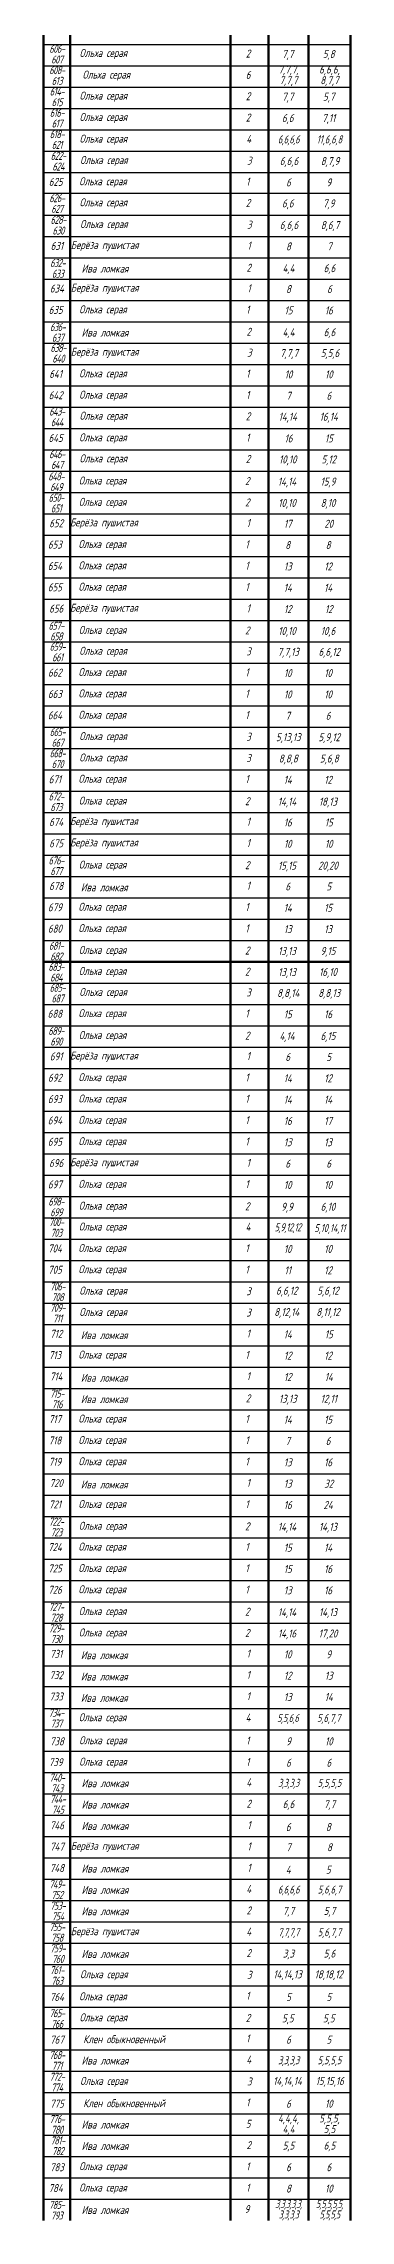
# Model space of a CAD drawing. Header units: metres. Extents: x 23128 to 34628, y -678634 to 13070.
# Drawn here: x 23128 to 34628, y -313878 to -232256 of the extents above; entities that cross this region are included whole.
import ezdxf

# ---------------------------------------------------------------- set-up
doc = ezdxf.new("R2010")
doc.units = ezdxf.units.M
for name, color, linetype, lineweight in [('Лиственные', 160, 'Continuous', 30), ('ТАБЛИЦА 50', 51, 'Continuous', 50), ('текст 300', 7, 'Continuous', 30)]:
    doc.layers.add(name, color=color, linetype=linetype, lineweight=lineweight)
doc.layers.add('ТАБЛИЦА', color=18, linetype='Continuous', true_color=0x000000)
doc.styles.add('NF_VGP_3.0', font='cs_gost2304.shx', dxfattribs={"oblique": 15, "height": 300})

msp = doc.modelspace()

# ---------------------------------------------------------------- linework, layer by layer
at = {"layer": 'ТАБЛИЦА', "color": 0, "transparency": 33554687}
for points in [[(23128, -232293), (34628, -232293)], [(23128, -233093), (34628, -233093)], [(23128, -233893), (34628, -233893)], [(23128, -234693), (34628, -234693)], [(23128, -235493), (34628, -235493)], [(23128, -236293), (34628, -236293)], [(23128, -237093), (34628, -237093)], [(23128, -237862), (34628, -237862)], [(23128, -238693), (34628, -238693)], [(23128, -239493), (34628, -239493)], [(23128, -240293), (34628, -240293)], [(23128, -241093), (34628, -241093)], [(23128, -241893), (34628, -241893)], [(23128, -242693), (34628, -242693)], [(23128, -243493), (34628, -243493)], [(23128, -244293), (34628, -244293)], [(23128, -245093), (34628, -245093)], [(23128, -245893), (34628, -245893)], [(23128, -246693), (34628, -246693)], [(23128, -247493), (34628, -247493)], [(23128, -248293), (34628, -248293)], [(23128, -249093), (34628, -249093)], [(23128, -249893), (34628, -249893)], [(23128, -250693), (34628, -250693)], [(23128, -251493), (34628, -251493)], [(23128, -252293), (34628, -252293)], [(23128, -253093), (34628, -253093)], [(23128, -253893), (34628, -253893)], [(23128, -254693), (34628, -254693)], [(23128, -255493), (34628, -255493)], [(23128, -256293), (34628, -256293)], [(23128, -257093), (34628, -257093)], [(23128, -257893), (34628, -257893)], [(23128, -258693), (34628, -258693)], [(23128, -259493), (34628, -259493)], [(23128, -260293), (34628, -260293)], [(23128, -261093), (34628, -261093)], [(23128, -261893), (34628, -261893)], [(23128, -262693), (34628, -262693)], [(23128, -263493), (34628, -263493)], [(23128, -264293), (34628, -264293)], [(23128, -265093), (34628, -265093)], [(23128, -265893), (34628, -265893)], [(23128, -266683), (34628, -266683)], [(23128, -267483), (34628, -267483)], [(23128, -268283), (34628, -268283)], [(23128, -269083), (34628, -269083)], [(23128, -269883), (34628, -269883)], [(23128, -270683), (34628, -270683)], [(23128, -271483), (34628, -271483)], [(23128, -272283), (34628, -272283)], [(23128, -273083), (34628, -273083)], [(23128, -273883), (34628, -273883)], [(23128, -274683), (34628, -274683)], [(23128, -275483), (34628, -275483)], [(23128, -276283), (34628, -276283)], [(23128, -277083), (34628, -277083)], [(23128, -277883), (34628, -277883)], [(23128, -278683), (34628, -278683)], [(23128, -279483), (34628, -279483)], [(23128, -280283), (34628, -280283)], [(23128, -281083), (34628, -281083)], [(23128, -281883), (34628, -281883)], [(23128, -282683), (34628, -282683)], [(23128, -283483), (34628, -283483)], [(23128, -284283), (34628, -284283)], [(23128, -285083), (34628, -285083)], [(23128, -285883), (34628, -285883)], [(23128, -286683), (34628, -286683)], [(23128, -287483), (34628, -287483)], [(23128, -288283), (34628, -288283)], [(23128, -289083), (34628, -289083)], [(23128, -289883), (34628, -289883)], [(23128, -290683), (34628, -290683)], [(23128, -291483), (34628, -291483)], [(23128, -292283), (34628, -292283)], [(23128, -293083), (34628, -293083)], [(23128, -293852), (34628, -293852)], [(23128, -294683), (34628, -294683)], [(23128, -295483), (34628, -295483)], [(23128, -296283), (34628, -296283)], [(23128, -297083), (34628, -297083)], [(23128, -297883), (34628, -297883)], [(23128, -298683), (34628, -298683)], [(23128, -299483), (34628, -299483)], [(23128, -300283), (34628, -300283)], [(23128, -301083), (34628, -301083)], [(23128, -301883), (34628, -301883)], [(23128, -302683), (34628, -302683)], [(23128, -303483), (34628, -303483)], [(23128, -304283), (34628, -304283)], [(23128, -305083), (34628, -305083)], [(23128, -305883), (34628, -305883)], [(23128, -306683), (34628, -306683)], [(23128, -307483), (34628, -307483)], [(23128, -308283), (34628, -308283)], [(23128, -309083), (34628, -309083)], [(23128, -309883), (34628, -309883)], [(23128, -310683), (34628, -310683)], [(23128, -311483), (34628, -311483)], [(31556, -311483), (31556, -311452)], [(33056, -311483), (33056, -311452)], [(23128, -312283), (34628, -312283)], [(23128, -313083), (34628, -313083)]]:
    msp.add_lwpolyline(points, dxfattribs=at)
at = {"layer": 'ТАБЛИЦА', "color": 7, "transparency": 33554687}
msp.add_lwpolyline([(24128, -311483), (24128, -311452)], dxfattribs=at)
at = {"layer": 'ТАБЛИЦА 50', "color": 7, "transparency": 33554687}
for points in [[(23128, -266683), (23128, -210693)], [(24128, -266683), (24128, -210693)], [(30128, -266684), (30128, -210693)], [(30128, -266684), (30128, -210693)], [(31556, -266684), (31556, -210693)], [(31556, -266684), (31556, -210693)], [(33056, -266685), (33056, -210693)], [(33056, -266685), (33056, -210693)], [(34628, -266685), (34628, -210693)], [(23128, -266683), (34628, -266683)], [(23128, -313883), (23128, -266683)], [(24128, -313883), (24128, -266683)], [(30128, -313883), (30128, -266683)], [(30128, -313883), (30128, -266683)], [(31556, -313883), (31556, -266683)], [(31556, -313883), (31556, -266683)], [(33056, -313883), (33056, -266683)], [(33056, -313883), (33056, -266683)], [(34628, -313883), (34628, -266683)]]:
    msp.add_lwpolyline(points, dxfattribs=at)

# ---------------------------------------------------------------- texts
at = {"layer": 'Лиственные', "lineweight": 30, "transparency": 33554687, "char_height": 300, "attachment_point": 5, "style": 'NF_VGP_3.0'}
for s, insert, width in [('Ольха серая', (25369, -232650), 6349.98), ('Ольха серая', (25479, -233462), 6349.98), ('Ольха серая', (25369, -234250), 6349.98), ('Ольха серая', (25369, -235050), 6349.98), ('Ольха серая', (25369, -235862), 6349.98), ('Ольха серая', (25389, -236664), 6349.98), ('Ольха серая', (25355, -237462), 6349.98), ('Ольха серая', (25369, -238250), 6349.98), ('Ольха серая', (25389, -239064), 6349.98), ('\\pxqj;Берёза пушистая', (26017, -239851), 3736), ('Ива ломкая', (25430, -240693), 6349.98), ('\\pxqj;Берёза пушистая', (26017, -241451), 3736), ('Ольха серая', (25355, -242262), 6349.98), ('Ива ломкая', (25430, -243093), 6349.98), ('\\pxqj;Берёза пушистая', (26017, -243851), 3736), ('Ольха серая', (25355, -244662), 6349.98), ('Ольха серая', (25355, -245462), 6349.98), ('Ольха серая', (25369, -246250), 6349.98), ('Ольха серая', (25355, -247062), 6349.98), ('Ольха серая', (25369, -247850), 6349.98), ('Ольха серая', (25341, -248681), 6349.98), ('Ольха серая', (25341, -249481), 6349.98), ('\\pxqj;Берёза пушистая', (25989, -250251), 3736), ('Ольха серая', (25326, -251062), 6349.98), ('Ольха серая', (25326, -251862), 6349.98), ('Ольха серая', (25326, -252662), 6349.98), ('\\pxqj;Берёза пушистая', (25989, -253451), 3736), ('Ольха серая', (25341, -254281), 6349.98), ('Ольха серая', (25361, -255064), 6349.98), ('Ольха серая', (25326, -255862), 6349.98), ('Ольха серая', (25326, -256662), 6349.98), ('Ольха серая', (25326, -257462), 6349.98), ('Ольха серая', (25361, -258264), 6349.98), ('Ольха серая', (25361, -259064), 6349.98), ('Ольха серая', (25326, -259862), 6349.98), ('Ольха серая', (25341, -260681), 6349.98), ('\\pxqj;Берёза пушистая', (25989, -261451), 3736), ('\\pxqj;Берёза пушистая', (25989, -262251), 3736), ('Ольха серая', (25341, -263081), 6349.98), ('Ива ломкая', (25402, -263893), 6349.98), ('Ольха серая', (25326, -264662), 6349.98), ('Ольха серая', (25326, -265462), 6349.98), ('Ольха серая', (25341, -266281), 6349.98), ('Ольха серая', (25341, -267071), 6349.98), ('Ольха серая', (25361, -267855), 6349.98), ('Ольха серая', (25326, -268652), 6349.98), ('Ольха серая', (25341, -269471), 6349.98), ('\\pxqj;Берёза пушистая', (25989, -270241), 3736), ('Ольха серая', (25326, -271052), 6349.98), ('Ольха серая', (25326, -271852), 6349.98), ('Ольха серая', (25326, -272652), 6349.98), ('Ольха серая', (25326, -273452), 6349.98), ('\\pxqj;Берёза пушистая', (25989, -274241), 3736), ('Ольха серая', (25326, -275052), 6349.98), ('Ольха серая', (25341, -275871), 6349.98), ('Ольха серая', (25341, -276652), 6349.98), ('Ольха серая', (25326, -277452), 6349.98), ('Ольха серая', (25326, -278252), 6349.98), ('Ольха серая', (25361, -279055), 6349.98), ('Ольха серая', (25361, -279855), 6349.98), ('Ива ломкая', (25402, -280683), 6349.98), ('Ольха серая', (25326, -281452), 6349.98), ('Ива ломкая', (25402, -282283), 6349.98), ('Ива ломкая', (25402, -283083), 6349.98), ('Ольха серая', (25326, -283852), 6349.98), ('Ольха серая', (25326, -284652), 6349.98), ('Ольха серая', (25326, -285452), 6349.98), ('Ива ломкая', (25402, -286283), 6349.98), ('Ольха серая', (25326, -287052), 6349.98), ('Ольха серая', (25341, -287871), 6349.98), ('Ольха серая', (25326, -288652), 6349.98), ('Ольха серая', (25326, -289452), 6349.98), ('Ольха серая', (25326, -290252), 6349.98), ('Ольха серая', (25341, -291071), 6349.98), ('Ольха серая', (25341, -291871), 6349.98), ('Ива ломкая', (25402, -292683), 6349.98), ('Ива ломкая', (25402, -293483), 6349.98), ('Ива ломкая', (25402, -294283), 6349.98), ('Ольха серая', (25341, -295052), 6349.98), ('Ольха серая', (25355, -295914), 6349.98), ('Ольха серая', (25355, -296714), 6349.98), ('Ива ломкая', (25430, -297483), 6349.98), ('Ива ломкая', (25430, -298283), 6349.98), ('Ива ломкая', (25430, -299083), 6349.98), ('\\pxqj;Берёза пушистая', (26017, -299872), 3736), ('Ива ломкая', (25430, -300683), 6349.98), ('Ива ломкая', (25430, -301483), 6349.98), ('Ива ломкая', (25430, -302283), 6349.98), ('\\pxqj;Берёза пушистая', (26017, -303072), 3736), ('Ива ломкая', (25430, -303883), 6349.98), ('Ольха серая', (25389, -304686), 6349.98), ('Ольха серая', (25355, -305514), 6349.98), ('Ольха серая', (25369, -306302), 6349.98), ('Клен обыкновенный', (26147, -307082), 6000), ('Ольха серая', (25389, -308686), 6349.98), ('Ива ломкая', (25430, -307883), 6349.98), ('Клен обыкновенный', (26147, -309482), 6000), ('Ива ломкая', (25430, -310283), 6349.98), ('Ива ломкая', (25430, -311083), 6349.98), ('Ольха серая', (25355, -311883), 6349.98), ('Ольха серая', (25355, -312683), 6349.98), ('Ива ломкая', (25430, -313483), 6349.98)]:
    msp.add_mtext(s, dxfattribs=dict(at, insert=insert, width=width))
at = {"layer": 'Лиственные', "color": 5, "char_height": 300, "attachment_point": 1, "style": 'NF_VGP_3.0'}
for s, insert, width in [('2', (30706, -232482), 243.91), ('6', (30706, -233282), 254.5), ('2', (30706, -234082), 243.91), ('2', (30706, -234882), 243.91), ('4', (30726, -235682), 239.07), ('3', (30753, -236497), 232.3), ('1', (30719, -237282), 156.16), ('2', (30706, -238082), 243.91), ('3', (30753, -238897), 232.3), ('1', (30766, -239682), 156.16), ('2', (30734, -240513), 243.91), ('1', (30766, -241282), 156.16), ('1', (30719, -242082), 156.16), ('2', (30734, -242913), 243.91), ('3', (30753, -243697), 232.3), ('1', (30719, -244482), 156.16), ('1', (30719, -245282), 156.16), ('2', (30706, -246082), 243.91), ('1', (30719, -246882), 156.16), ('2', (30706, -247682), 243.91), ('2', (30678, -248513), 243.91), ('2', (30678, -249313), 243.91), ('1', (30738, -250082), 156.16), ('1', (30690, -250882), 156.16), ('1', (30690, -251682), 156.16), ('1', (30690, -252482), 156.16), ('1', (30738, -253282), 156.16), ('2', (30678, -254113), 243.91), ('3', (30725, -254897), 232.3), ('1', (30690, -255682), 156.16), ('1', (30690, -256482), 156.16), ('1', (30690, -257282), 156.16), ('3', (30725, -258097), 232.3), ('3', (30725, -258897), 232.3), ('1', (30690, -259682), 156.16), ('2', (30678, -260513), 243.91), ('1', (30738, -261282), 156.16), ('1', (30738, -262082), 156.16), ('2', (30678, -262913), 243.91), ('1', (30738, -263682), 156.16), ('1', (30690, -264482), 156.16), ('1', (30690, -265282), 156.16), ('2', (30678, -266113), 243.91), ('2', (30678, -266903), 243.91), ('3', (30725, -267687), 232.3), ('1', (30690, -268472), 156.16), ('2', (30678, -269303), 243.91), ('1', (30738, -270072), 156.16), ('1', (30690, -270872), 156.16), ('1', (30690, -271672), 156.16), ('1', (30690, -272472), 156.16), ('1', (30690, -273272), 156.16), ('1', (30738, -274072), 156.16), ('1', (30690, -274872), 156.16), ('2', (30678, -275703), 243.91), ('4', (30698, -276472), 239.07), ('1', (30690, -277272), 156.16), ('1', (30690, -278072), 156.16), ('3', (30725, -278887), 232.3), ('3', (30725, -279687), 232.3), ('1', (30738, -280472), 156.16), ('1', (30690, -281272), 156.16), ('1', (30738, -282072), 156.16), ('2', (30706, -282903), 243.91), ('1', (30690, -283672), 156.16), ('1', (30690, -284472), 156.16), ('1', (30690, -285272), 156.16), ('1', (30738, -286072), 156.16), ('1', (30690, -286872), 156.16), ('2', (30678, -287703), 243.91), ('1', (30690, -288472), 156.16), ('1', (30690, -289272), 156.16), ('1', (30690, -290072), 156.16), ('2', (30678, -290903), 243.91), ('2', (30678, -291703), 243.91), ('1', (30738, -292472), 156.16), ('1', (30738, -293272), 156.16), ('1', (30738, -294072), 156.16), ('4', (30698, -294872), 239.07), ('1', (30719, -295734), 156.16), ('1', (30719, -296534), 156.16), ('4', (30726, -297303), 239.07), ('2', (30734, -298103), 243.91), ('1', (30766, -298903), 156.16), ('1', (30766, -299703), 156.16), ('1', (30766, -300503), 156.16), ('4', (30726, -301303), 239.07), ('2', (30734, -302103), 243.91), ('4', (30726, -302903), 239.07), ('2', (30734, -303703), 243.91), ('3', (30753, -304518), 232.3), ('1', (30719, -305303), 156.16), ('2', (30706, -306134), 243.91), ('4', (30726, -307703), 239.07), ('1', (30719, -306903), 156.16), ('3', (30753, -308518), 232.3), ('1', (30719, -309303), 156.16), ('5', (30706, -310103), 232.3), ('2', (30734, -310903), 243.91), ('1', (30719, -311703), 156.16), ('1', (30719, -312503), 156.16), ('9', (30659, -313303), 254.5)]:
    msp.add_mtext(s, dxfattribs=dict(at, insert=insert, width=width))
at = {"layer": 'текст 300', "color": 7, "transparency": 33554687, "char_height": 300, "attachment_point": 5, "line_spacing_factor": 0.8, "style": 'NF_VGP_3.0'}
for s, insert, width in [('{\\W0.9;\\T0.9;\\C256;606-\\P607}', (23628, -232655), 904.92), ('{\\W0.9;\\T0.9;\\C256;608-\\P613}', (23628, -233455), 904.92), ('{\\W0.9;\\T0.9;\\C256;614-\\P615}', (23628, -234255), 904.92), ('{\\W0.9;\\T0.9;\\C256;616-\\P617}', (23628, -235055), 904.92), ('{\\W0.9;\\T0.9;\\C256;618-\\P621}', (23628, -235855), 904.92), ('{\\W0.9;\\T0.9;\\C256;622-\\P624}', (23676, -236669), 904.92), ('{\\W0.9;\\T0.9;\\C256;626-\\P627}', (23628, -238255), 904.92), ('{\\W0.9;\\T0.9;\\C256;628-\\P630}', (23676, -239069), 904.92), ('{\\W0.9;\\T0.9;\\C256;632-\\P633}', (23656, -240686), 904.92), ('{\\W0.9;\\T0.9;\\C256;636-\\P637}', (23656, -243086), 904.92), ('{\\W0.9;\\T0.9;\\C256;638-\\P640}', (23676, -243869), 904.92), ('{\\W0.9;\\T0.9;\\C256;643-\\P644}', (23628, -246255), 904.92), ('{\\W0.9;\\T0.9;\\C256;646-\\P647}', (23628, -247855), 904.92), ('{\\W0.9;\\T0.9;\\C256;648-\\P649}', (23600, -248686), 904.92), ('{\\W0.9;\\T0.9;\\C256;650-\\P651}', (23600, -249486), 904.92), ('{\\W0.9;\\T0.9;\\C256;657-\\P658}', (23600, -254286), 904.92), ('{\\W0.9;\\T0.9;\\C256;659-\\P661}', (23648, -255069), 904.92), ('{\\W0.9;\\T0.9;\\C256;665-\\P667}', (23648, -258269), 904.92), ('{\\W0.9;\\T0.9;\\C256;668-\\P670}', (23648, -259069), 904.92), ('{\\W0.9;\\T0.9;\\C256;672-\\P673}', (23600, -260686), 904.92), ('{\\W0.9;\\T0.9;\\C256;676-\\P677}', (23600, -263086), 904.92), ('{\\W0.9;\\T0.9;\\C256;681-\\P682}', (23600, -266286), 904.92), ('{\\W0.9;\\T0.9;\\C256;683-\\P684}', (23600, -267076), 904.92), ('{\\W0.9;\\T0.9;\\C256;685-\\P687}', (23648, -267860), 904.92), ('{\\W0.9;\\T0.9;\\C256;689-\\P690}', (23600, -269476), 904.92), ('{\\W0.9;\\T0.9;\\C256;698-\\P699}', (23600, -275876), 904.92), ('{\\W0.9;\\T0.9;\\C256;700-\\P703}', (23600, -276645), 904.92), ('{\\W0.9;\\T0.9;\\C256;706-\\P708}', (23648, -279060), 904.92), ('{\\W0.9;\\T0.9;\\C256;709-\\P711}', (23648, -279860), 904.92), ('{\\W0.9;\\T0.9;\\C256;715-\\P716}', (23628, -283076), 904.92), ('{\\W0.9;\\T0.9;\\C256;722-\\P723}', (23600, -287876), 904.92), ('{\\W0.9;\\T0.9;\\C256;727-\\P728}', (23600, -291076), 904.92), ('{\\W0.9;\\T0.9;\\C256;729-\\P730}', (23600, -291876), 904.92), ('{\\W0.9;\\T0.9;\\C256;734-\\P737}', (23600, -295045), 904.92), ('{\\W0.9;\\T0.9;\\C256;740-\\P743}', (23628, -297476), 904.92), ('{\\W0.9;\\T0.9;\\C256;744-\\P745}', (23656, -298276), 904.92), ('{\\W0.9;\\T0.9;\\C256;749-\\P752}', (23628, -301476), 904.92), ('{\\W0.9;\\T0.9;\\C256;753-\\P754}', (23656, -302276), 904.92), ('{\\W0.9;\\T0.9;\\C256;755-\\P758}', (23628, -303076), 904.92), ('{\\W0.9;\\T0.9;\\C256;759-\\P760}', (23656, -303876), 904.92), ('{\\W0.9;\\T0.9;\\C256;761-\\P763}', (23628, -304691), 1000), ('{\\W0.9;\\T0.9;\\C256;765-\\P766}', (23628, -306307), 904.92), ('{\\W0.9;\\T0.9;\\C256;768-\\P771}', (23628, -307876), 904.92), ('{\\W0.9;\\T0.9;\\C256;772-\\P774}', (23628, -308691), 1000), ('{\\W0.9;\\T0.9;\\C256;776-\\P780}', (23628, -310276), 904.92), ('{\\W0.9;\\T0.9;\\C256;781-\\P782}', (23656, -311076), 904.92), ('{\\W0.9;\\T0.9;\\C256;785-\\P793}', (23618, -313492), 980.53)]:
    msp.add_mtext(s, dxfattribs=dict(at, insert=insert, width=width))
at = {"layer": 'текст 300', "transparency": 33554687, "char_height": 300, "attachment_point": 5, "style": 'NF_VGP_3.0'}
for s, insert, width in [('7,7', (32278, -232684), 1500), ('5,8', (33814, -232684), 1572.46), ('7,7', (32278, -234284), 1500), ('5,7', (33814, -234284), 1572.46), ('6,6', (32278, -235084), 1500), ('7,11', (33814, -235084), 1572.46), ('{\\W0.9;\\T0.9;6,6,6,6}', (32306, -235884), 1500), ('{\\W0.9;11,6,6,8}', (33842, -235884), 1572.46), ('6,6,6', (32325, -236699), 1500), ('8,7,9', (33861, -236699), 1572.46), ('6', (32306, -237462), 1500), ('9', (33818, -237462), 1620), ('6,6', (32278, -238284), 1500), ('7,9', (33814, -238284), 1572.46), ('6,6,6', (32325, -239099), 1500), ('8,6,7', (33861, -239099), 1572.46), ('8', (32306, -239862), 1500), ('7', (33842, -239862), 1572.46), ('4,4', (32306, -240715), 1500), ('6,6', (33842, -240715), 1572.46), ('8', (32306, -241462), 1500), ('6', (33842, -241462), 1572.46), ('15', (32306, -242262), 1500), ('16', (33818, -242262), 1620), ('4,4', (32306, -243115), 1500), ('6,6', (33842, -243115), 1572.46), ('7,7,7', (32325, -243899), 1500), ('5,5,6', (33861, -243899), 1572.46), ('10', (32306, -244662), 1500), ('10', (33818, -244662), 1620), ('7', (32306, -245462), 1500), ('6', (33818, -245462), 1620), ('14,14', (32278, -246284), 1500), ('16,14', (33814, -246284), 1572.46), ('16', (32306, -247062), 1500), ('15', (33818, -247062), 1620), ('10,10', (32278, -247884), 1500), ('5,12', (33814, -247884), 1572.46), ('14,14', (32250, -248715), 1500), ('15,9', (33786, -248715), 1572.46), ('10,10', (32250, -249515), 1500), ('8,10', (33786, -249515), 1572.46), ('17', (32278, -250262), 1500), ('20', (33814, -250262), 1572.46), ('8', (32278, -251062), 1500), ('8', (33790, -251062), 1620), ('13', (32278, -251862), 1500), ('12', (33790, -251862), 1620), ('14', (32278, -252662), 1500), ('14', (33790, -252662), 1620), ('12', (32278, -253462), 1500), ('12', (33814, -253462), 1572.46), ('10,10', (32250, -254315), 1500), ('10,6', (33786, -254315), 1572.46), ('7,7,13', (32297, -255099), 1500), ('6,6,12', (33833, -255099), 1572.46), ('10', (32278, -255862), 1500), ('10', (33790, -255862), 1620), ('10', (32278, -256662), 1500), ('10', (33790, -256662), 1620), ('7', (32278, -257462), 1500), ('6', (33790, -257462), 1620), ('5,13,13', (32297, -258299), 1500), ('5,9,12', (33833, -258299), 1572.46), ('8,8,8', (32297, -259099), 1500), ('5,6,8', (33833, -259099), 1572.46), ('14', (32278, -259862), 1500), ('12', (33790, -259862), 1620), ('14,14', (32250, -260715), 1500), ('18,13', (33786, -260715), 1572.46), ('16', (32278, -261462), 1500), ('15', (33814, -261462), 1572.46), ('10', (32278, -262262), 1500), ('10', (33814, -262262), 1572.46), ('15,15', (32250, -263115), 1500), ('20,20', (33786, -263115), 1572.46), ('6', (32278, -263862), 1500), ('5', (33814, -263862), 1572.46), ('14', (32278, -264662), 1500), ('15', (33790, -264662), 1620), ('13', (32278, -265462), 1500), ('13', (33790, -265462), 1620), ('13,13', (32250, -266315), 1500), ('9,15', (33786, -266315), 1572.46), ('8,8,14', (32297, -267889), 1500), ('13,13', (32250, -267105), 1500), ('8,8,13', (33833, -267889), 1572.46), ('16,10', (33786, -267105), 1572.46), ('15', (32278, -268652), 1500), ('16', (33790, -268652), 1620), ('4,14', (32250, -269505), 1500), ('6,15', (33786, -269505), 1572.46), ('6', (32278, -270252), 1500), ('5', (33814, -270252), 1572.46), ('14', (32278, -271052), 1500), ('12', (33790, -271052), 1620), ('14', (32278, -271852), 1500), ('14', (33790, -271852), 1620), ('16', (32278, -272652), 1500), ('17', (33790, -272652), 1620), ('13', (32278, -273452), 1500), ('13', (33790, -273452), 1620), ('6', (32278, -274252), 1500), ('6', (33814, -274252), 1572.46), ('10', (32278, -275052), 1500), ('10', (33790, -275052), 1620), ('9,9', (32250, -275905), 1500), ('6,10', (33786, -275905), 1572.46), ('{\\W0.9;\\T0.9;5,9,12,12}', (32278, -276674), 1500), ('{\\W0.9;5,10,14,11}', (33859, -276705), 1572.46), ('10', (32278, -277452), 1500), ('10', (33790, -277452), 1620), ('11', (32278, -278252), 1500), ('12', (33790, -278252), 1620), ('6,6,12', (32241, -279052), 1427.54), ('5,6,12', (33787, -279052), 1664.4), ('8,12,14', (32241, -279852), 1427.54), ('8,11,12', (33787, -279852), 1664.4), ('14', (32278, -280652), 1500), ('15', (33814, -280652), 1572.46), ('12', (32278, -281452), 1500), ('12', (33790, -281452), 1620), ('12', (32278, -282252), 1500), ('14', (33814, -282252), 1572.46), ('13,13', (32278, -283105), 1500), ('12,11', (33814, -283105), 1572.46), ('14', (32278, -283852), 1500), ('15', (33790, -283852), 1620), ('7', (32278, -284652), 1500), ('6', (33790, -284652), 1620), ('13', (32278, -285452), 1500), ('16', (33790, -285452), 1620), ('13', (32278, -286252), 1500), ('32', (33814, -286252), 1572.46), ('16', (32278, -287052), 1500), ('24', (33790, -287052), 1620), ('14,14', (32250, -287905), 1500), ('14,13', (33786, -287905), 1572.46), ('15', (32278, -288652), 1500), ('14', (33790, -288652), 1620), ('15', (32278, -289452), 1500), ('16', (33790, -289452), 1620), ('13', (32278, -290252), 1500), ('16', (33790, -290252), 1620), ('14,14', (32250, -291105), 1500), ('14,13', (33786, -291105), 1572.46), ('14,16', (32250, -291905), 1500), ('17,20', (33786, -291905), 1572.46), ('10', (32278, -292652), 1500), ('9', (33814, -292652), 1572.46), ('12', (32278, -293452), 1500), ('13', (33814, -293452), 1572.46), ('13', (32278, -294252), 1500), ('14', (33814, -294252), 1572.46), ('{\\W0.9;\\T0.9;5,5,6,6}', (32278, -295074), 1500), ('{\\W0.9;5,6,7,7}', (33814, -295074), 1572.46), ('9', (32306, -295914), 1500), ('10', (33818, -295914), 1620), ('6', (32306, -296714), 1500), ('6', (33818, -296714), 1620), ('{\\W0.9;\\T0.9;3,3,3,3}', (32306, -297505), 1500), ('{\\W0.9;5,5,5,5}', (33842, -297505), 1572.46), ('6,6', (32306, -298305), 1500), ('7,7', (33842, -298305), 1572.46), ('6', (32297, -299127), 1427.54), ('8', (33797, -299127), 1427.54), ('7', (32306, -299883), 1500), ('8', (33842, -299883), 1572.46), ('4', (32297, -300727), 1427.54), ('5', (33797, -300727), 1427.54), ('{\\W0.9;\\T0.9;6,6,6,6}', (32306, -301505), 1500), ('{\\W0.9;5,6,6,7}', (33842, -301505), 1572.46), ('7,7', (32306, -302305), 1500), ('5,7', (33842, -302305), 1572.46), ('{\\W0.9;\\T0.9;7,7,7,7}', (32306, -303105), 1500), ('{\\W0.9;5,6,7,7}', (33842, -303105), 1572.46), ('3,3', (32306, -303905), 1500), ('5,6', (33842, -303905), 1572.46), ('14,14,13', (32269, -304683), 1427.54), ('18,18,12', (33815, -304683), 1664.4), ('5', (32306, -305499), 1500), ('5', (33818, -305499), 1620), ('5,5', (32278, -306336), 1500), ('5,5', (33814, -306336), 1572.46), ('6', (32306, -307099), 1500), ('5', (33818, -307099), 1620), ('14,14,14', (32269, -308683), 1427.54), ('{\\W0.9;\\T0.9;3,3,3,3}', (32306, -307905), 1500), ('15,15,16', (33852, -308683), 1591.94), ('{\\W0.9;5,5,5,5}', (33842, -307905), 1572.46), ('6', (32306, -309499), 1500), ('10', (33818, -309499), 1620), ('5,5', (32306, -311105), 1500), ('6,5', (33842, -311105), 1572.46), ('6', (32306, -311883), 1500), ('6', (33818, -311883), 1620), ('8', (32306, -312683), 1500), ('10', (33818, -312683), 1620)]:
    msp.add_mtext(s, dxfattribs=dict(at, insert=insert, width=width))
at = {"layer": 'текст 300', "transparency": 33554687, "char_height": 300, "attachment_point": 5, "line_spacing_factor": 0.8, "style": 'NF_VGP_3.0'}
for s, insert, width in [('7,7,7,\\P7,7,7', (32306, -233466), 1500), ('6,6,6,\\P8,7,7', (33842, -233466), 1572.46), ('4,4,4,\\P4,4', (32306, -310287), 1500), ('5,5,5,\\P5,5', (33842, -310287), 1572.46), ('{\\W0.9;\\T0.85;3,3,3,3,3,\\P3,3,3,3}', (32306, -313487), 1500), ('{\\W0.9;\\T0.85;5,5,5,5,5,\\P5,5,5,5}', (33842, -313487), 1572.46)]:
    msp.add_mtext(s, dxfattribs=dict(at, insert=insert, width=width))
at = {"layer": 'текст 300', "color": 7, "transparency": 33554687, "char_height": 300, "attachment_point": 5, "style": 'NF_VGP_3.0'}
for s, insert, width in [('{\\C256;625}', (23581, -237443), 1000), ('{\\C256;631}', (23628, -239843), 1000), ('{\\C256;634}', (23628, -241443), 1000), ('{\\C256;635}', (23581, -242243), 1000), ('{\\C256;641}', (23581, -244643), 1000), ('{\\C256;642}', (23581, -245443), 1000), ('{\\C256;645}', (23581, -247043), 1000), ('{\\C256;652}', (23600, -250243), 1000), ('{\\C256;653}', (23553, -251043), 1000), ('{\\C256;654}', (23553, -251843), 1000), ('{\\C256;655}', (23553, -252643), 1000), ('{\\C256;656}', (23600, -253443), 1000), ('{\\C256;662}', (23553, -255843), 1000), ('{\\C256;663}', (23553, -256643), 1000), ('{\\C256;664}', (23553, -257443), 1000), ('{\\C256;671}', (23553, -259843), 1000), ('{\\C256;674}', (23600, -261443), 1000), ('{\\C256;675}', (23600, -262243), 1000), ('{\\C256;678}', (23600, -263843), 1000), ('{\\C256;679}', (23553, -264643), 1000), ('{\\C256;680}', (23553, -265443), 1000), ('{\\C256;688}', (23553, -268633), 1000), ('{\\C256;691}', (23600, -270233), 1000), ('{\\C256;692}', (23553, -271033), 1000), ('{\\C256;693}', (23553, -271833), 1000), ('{\\C256;694}', (23553, -272633), 1000), ('{\\C256;695}', (23553, -273433), 1000), ('{\\C256;696}', (23600, -274233), 1000), ('{\\C256;697}', (23553, -275033), 1000), ('{\\C256;704}', (23553, -277433), 1000), ('{\\C256;705}', (23553, -278233), 1000), ('{\\C256;712}', (23600, -280633), 1000), ('{\\C256;713}', (23553, -281433), 1000), ('{\\C256;714}', (23600, -282233), 1000), ('{\\C256;717}', (23553, -283833), 1000), ('{\\C256;718}', (23553, -284633), 1000), ('{\\C256;719}', (23553, -285433), 1000), ('{\\C256;720}', (23600, -286233), 1000), ('{\\C256;721}', (23553, -287033), 1000), ('{\\C256;724}', (23553, -288633), 1000), ('{\\C256;725}', (23553, -289433), 1000), ('{\\C256;726}', (23553, -290233), 1000), ('{\\C256;731}', (23600, -292633), 1000), ('{\\C256;732}', (23600, -293433), 1000), ('{\\C256;733}', (23600, -294233), 1000), ('{\\C256;738}', (23628, -295914), 1000.06), ('{\\C256;739}', (23581, -296695), 1000), ('{\\C256;746}', (23628, -299064), 1000), ('{\\C256;747}', (23628, -299864), 1000), ('{\\C256;748}', (23628, -300664), 1000), ('{\\C256;764}', (23628, -305499), 1000.06), ('{\\C256;767}', (23628, -307099), 1000.06), ('{\\C256;775}', (23628, -309499), 1000.06), ('{\\C256;783}', (23628, -311883), 1000.06), ('{\\C256;784}', (23581, -312664), 1000)]:
    msp.add_mtext(s, dxfattribs=dict(at, insert=insert, width=width))

doc.saveas('drawing.dxf')
